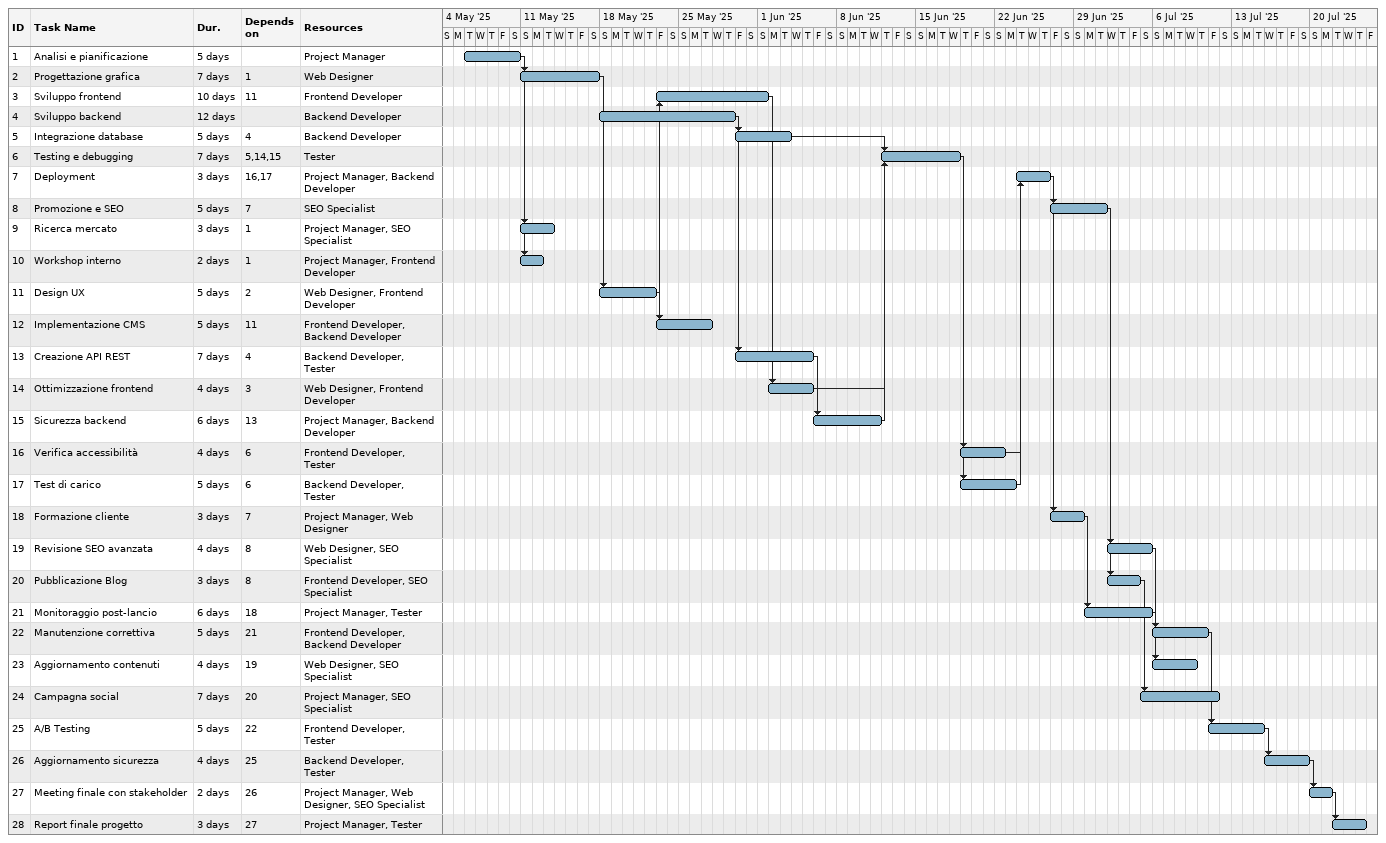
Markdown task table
| ID | Task | Duration | Start | Finish | Predecessors | Resources |
|---|---|---|---|---|---|---|
| 1 | Analisi e pianificazione | 5d | 2025-05-06 | 2025-05-10 |  | Project Manager |
| 2 | Progettazione grafica | 7d | 2025-05-11 | 2025-05-17 | 1 | Web Designer |
| 3 | Sviluppo frontend | 10d | 2025-05-23 | 2025-06-01 | 11 | Frontend Developer |
| 4 | Sviluppo backend | 12d | 2025-05-18 | 2025-05-29 |  | Backend Developer |
| 5 | Integrazione database | 5d | 2025-05-30 | 2025-06-03 | 4 | Backend Developer |
| 6 | Testing e debugging | 7d | 2025-06-12 | 2025-06-18 | 5, 14, 15 | Tester |
| 7 | Deployment | 3d | 2025-06-24 | 2025-06-26 | 16, 17 | Project Manager, Backend Developer |
| 8 | Promozione e SEO | 5d | 2025-06-27 | 2025-07-01 | 7 | SEO Specialist |
| 9 | Ricerca mercato | 3d | 2025-05-11 | 2025-05-13 | 1 | Project Manager, SEO Specialist |
| 10 | Workshop interno | 2d | 2025-05-11 | 2025-05-12 | 1 | Project Manager, Frontend Developer |
| 11 | Design UX | 5d | 2025-05-18 | 2025-05-22 | 2 | Web Designer, Frontend Developer |
| 12 | Implementazione CMS | 5d | 2025-05-23 | 2025-05-27 | 11 | Frontend Developer, Backend Developer |
| 13 | Creazione API REST | 7d | 2025-05-30 | 2025-06-05 | 4 | Backend Developer, Tester |
| 14 | Ottimizzazione frontend | 4d | 2025-06-02 | 2025-06-05 | 3 | Web Designer, Frontend Developer |
| 15 | Sicurezza backend | 6d | 2025-06-06 | 2025-06-11 | 13 | Project Manager, Backend Developer |
| 16 | Verifica accessibilità | 4d | 2025-06-19 | 2025-06-22 | 6 | Frontend Developer, Tester |
| 17 | Test di carico | 5d | 2025-06-19 | 2025-06-23 | 6 | Backend Developer, Tester |
| 18 | Formazione cliente | 3d | 2025-06-27 | 2025-06-29 | 7 | Project Manager, Web Designer |
| 19 | Revisione SEO avanzata | 4d | 2025-07-02 | 2025-07-05 | 8 | Web Designer, SEO Specialist |
| 20 | Pubblicazione Blog | 3d | 2025-07-02 | 2025-07-04 | 8 | Frontend Developer, SEO Specialist |
| 21 | Monitoraggio post-lancio | 6d | 2025-06-30 | 2025-07-05 | 18 | Project Manager, Tester |
| 22 | Manutenzione correttiva | 5d | 2025-07-06 | 2025-07-10 | 21 | Frontend Developer, Backend Developer |
| 23 | Aggiornamento contenuti | 4d | 2025-07-06 | 2025-07-09 | 19 | Web Designer, SEO Specialist |
| 24 | Campagna social | 7d | 2025-07-05 | 2025-07-11 | 20 | Project Manager, SEO Specialist |
| 25 | A/B Testing | 5d | 2025-07-11 | 2025-07-15 | 22 | Frontend Developer, Tester |
| 26 | Aggiornamento sicurezza | 4d | 2025-07-16 | 2025-07-19 | 25 | Backend Developer, Tester |
| 27 | Meeting finale con stakeholder | 2d | 2025-07-20 | 2025-07-21 | 26 | Project Manager, Web Designer, SEO Specialist |
| 28 | Report finale progetto | 3d | 2025-07-22 | 2025-07-24 | 27 | Project Manager, Tester |
